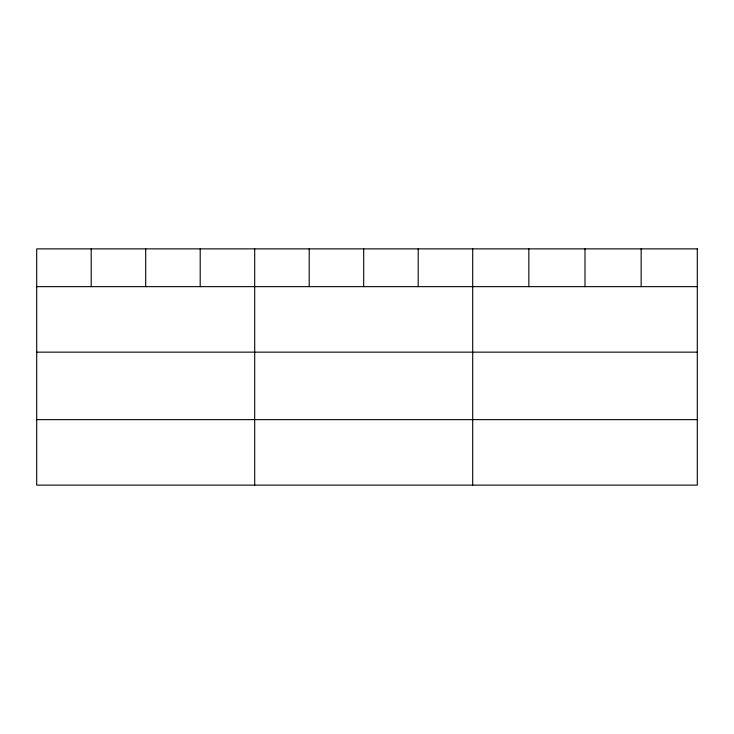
<?xml version="1.0" encoding="UTF-8"?>
<svg xmlns="http://www.w3.org/2000/svg" width="734" height="734" viewBox="0 0 734 734"><rect width="100%" height="100%" fill="white"/><g stroke="black" fill="none" stroke-linecap="round" stroke-linejoin="round"><path stroke-width="1.1" d="M36.7 286.645L697.3 286.645M36.7 352.146L697.3 352.146M36.7 419.628L697.3 419.628M641.149 248.872L641.149 286.645M584.998 248.872L584.998 286.645M528.847 248.872L528.847 286.645M472.696 248.872L472.696 485.128M418.197 248.872L418.197 286.645M363.697 248.872L363.697 286.645M309.197 248.872L309.197 286.645M254.698 248.872L254.698 485.128M200.198 248.872L200.198 286.645M145.699 248.872L145.699 286.645M91.2 248.872L91.2 286.645M697.3 248.872L36.7 248.872L36.7 485.128L697.3 485.128L697.3 248.872"/></g></svg>
